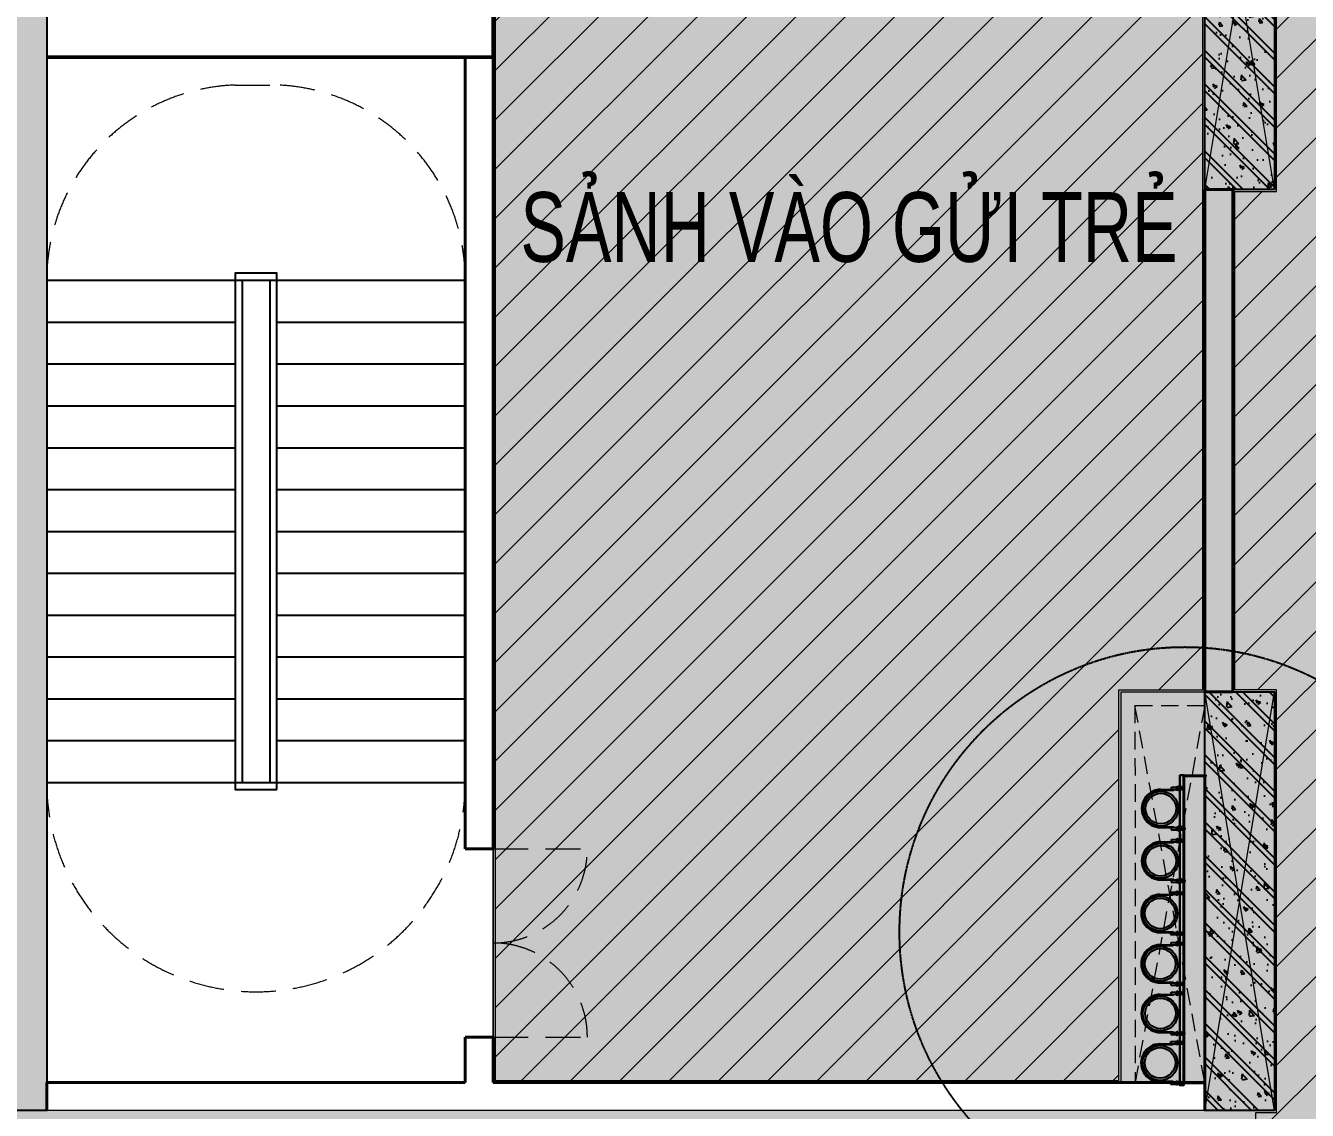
# Model space of a CAD drawing. Header units: millimetres. Extents: x -11451263 to 11578383104, y -507 to 1450429.
# Drawn here: x 11457832 to 11467018, y 1032759 to 1040534 of the extents above; entities that cross this region are included whole.
import ezdxf

# ---------------------------------------------------------------- set-up
doc = ezdxf.new("R2010")
doc.units = ezdxf.units.MM
doc.header["$MEASUREMENT"] = 0
for name, pattern in [('CENTER2', [1.125, 0.75, -0.125, 0.125, -0.125]), ('DASHED2', [0.375, 0.25, -0.125]), ('HIDDEN', [0.375, 0.25, -0.125])]:
    doc.linetypes.add(name, pattern=pattern)
doc.layers.get('0').update_dxf_attribs({"linetype": 'CONTINUOUS', "lineweight": 13})
doc.layers.get('Defpoints').update_dxf_attribs({"color": 5, "linetype": 'CONTINUOUS', "lineweight": 13})
for name, color, linetype in [('1-Chu thich', 8, 'CONTINUOUS'), ('KT-KT', 1, 'CONTINUOUS'), ('KT-Net cot vach', 6, 'CONTINUOUS'), ('NDT Cap nuoc', 4, 'CONTINUOUS'), ('NDT Thoat nuoc rua', 3, 'CENTER2'), ('xref.asix of  podium$0$xref.asix of  podium$0$AUDIT_I_220805193045-5', 6, 'CONTINUOUS'), ('xref.asix of  podium$0$xref.asix of  podium$0$KC2-DIM', 251, 'CONTINUOUS')]:
    doc.layers.add(name, color=color, linetype=linetype)
for name, color, linetype, lineweight in [('D-building block', 8, 'CONTINUOUS', 13), ('DO DIEN TICH THONG THUY', 141, 'CONTINUOUS', 13), ('KT-Chu viet', 255, 'CONTINUOUS', 20), ('KT-lomo nuoc', 3, 'HIDDEN', 5), ('KT-Net cat', 1, 'CONTINUOUS', 40), ('KT-Net cot', 2, 'CONTINUOUS', 50), ('KT-Net thay', 7, 'CONTINUOUS', 25), ('KT-Net to mau', 159, 'CONTINUOUS', 18), ('KT-Vat lieu', 250, 'CONTINUOUS', 9), ('NET-THAY', 7, 'CONTINUOUS', 30)]:
    doc.layers.add(name, color=color, linetype=linetype, lineweight=lineweight)
doc.styles.add('Xref_ST_MBDV Cot vach 30.7.2022$0$Arial', font='arial.ttf', dxfattribs={"width": 0.7})
pattern_1 = [(45, (0, 0), (-176.7766952966369, 176.7766952966369), [])]

# ---------------------------------------------------------------- blocks, each defined once
blk = doc.blocks.new('ong thoat xi')
at = {"layer": '1-Chu thich', "color": 30}
for p, q in [((-75.38012683280976, 61.71243314491585), (-75.38012683356645, 65.30088436778169)), ((-65.74530692066764, 60.15858772792853), (-73.82631818420485, 60.15858772746287)), ((-65.78777581622126, 66.90270846546628), (-73.82628140639281, 66.90270846383646)), ((-65.83680565783288, 67.38554804772139), (-65.83680565730901, 59.50194067240228)), ((-65.47424172598403, 68.65452180604916), (-61.84860241872957, 68.65452180698048)), ((-65.47424172679892, 66.11657429032493), (-61.90376675099832, 66.11657429125624)), ((-65.47424172534375, 60.77091442968231), (-61.90376675169683, 60.77091443061362)), ((-65.47424172563478, 58.23296691395808), (-61.84860241774003, 58.23296691500582)), ((-60.67026964394608, 70.09262039628811), (-61.48603848775383, 70.09262039628811)), ((-60.67026964394608, 70.09262039628811), (-61.48603848775383, 70.09262039628811)), ((-61.48603848775383, 70.09262039628811), (-61.48603848711354, 56.79486832523253)), ((-60.67026964260732, 56.79486832569818), (-61.48603848711354, 56.79486832523253)), ((-60.67026964394608, 70.09262039628811), (-60.67026964260732, 56.79486832569818)), ((-54.93791736802086, 70.09262039489111), (-54.12214852363104, 70.09262039407622)), ((-54.93791736802086, 70.09262039489111), (-54.93791736679849, 56.79486832371913)), ((-54.93791736802086, 70.09262039489111), (-54.12214852363104, 70.09262039407622)), ((-54.93791736679849, 56.79486832371913), (-54.12214852229226, 56.79486832313705)), ((-54.12214852363104, 70.09262039407622), (-54.12214852229226, 56.79486832313705)), ((-50.13394528458593, 68.65452180535067), (-53.75958459306275, 68.65452180523425)), ((-50.13394528423669, 58.232966913376), (-53.75958459178218, 58.23296691302676)), ((-50.13394528452773, 66.11657428939361), (-53.70442025974624, 66.11657428939361)), ((-50.13394528400386, 60.77091442898382), (-53.70442025887314, 60.77091442805249)), ((-49.77138135395943, 67.38554804725571), (-49.7713813536684, 59.50194067088886)), ((-32.65563905594172, 66.87869586132001), (-49.77138135436689, 66.87869586690795)), ((-29.11534677405143, 60.00879285379778), (-49.77138135419228, 60.00879285181873)), ((1.717475750250741, 60.0087928546127), (-41.21941808814881, 60.00879285309929)), ((-41.2194180888473, 57.94782194821164), (-41.21941808908014, 60.00879285333212)), ((-41.2194180888473, 57.94782194821164), (-41.21941808908014, 60.00879285333212)), ((-41.2194180888473, 57.94782194902655), (-41.21941808908014, 60.00879285333212)), ((1.717475749552249, 57.94782195100561), (-41.2194180888473, 57.94782194821164)), ((-32.65563905570889, 60.00879284727853), (-32.65563905594172, 66.87869586132001)), ((-75.38012683350826, -61.91815018712077), (-75.38012683286797, -65.50660140905529)), ((-65.74530691356631, -60.36430476850364), (-73.82631818496156, -60.36430476931854)), ((-65.78777580836322, -67.10842550569214), (-73.82628140581073, -67.10842550569214)), ((-65.8368056496256, -67.59126508864574), (-65.8368056496256, -59.70765771332662)), ((-65.47424171830062, -58.43868395511527), (-61.84860241104615, -58.43868395488243)), ((-65.47424171917375, -60.976631470141), (-61.90376674348954, -60.97663146990817)), ((-65.47424171771853, -66.32229133090004), (-61.90376674267463, -66.3222913305508)), ((-65.47424171795136, -68.86023884720636), (-61.84860241011484, -68.8602388468571)), ((-60.67026963614626, -57.00058536557481), (-61.4860384806525, -57.00058536487631)), ((-61.48603847948834, -70.29833743674679), (-61.4860384806525, -57.00058536487631)), ((-60.6702696349239, -70.29833743651398), (-61.48603847948834, -70.29833743674679)), ((-60.6702696349239, -70.29833743651398), (-61.48603847948834, -70.29833743674679)), ((-60.6702696349239, -70.29833743651398), (-60.67026963614626, -57.00058536557481)), ((-54.9379173591733, -70.29833743837662), (-54.93791736033746, -57.00058536720462)), ((-54.93791736033746, -57.00058536720462), (-54.12214851600584, -57.00058536685538)), ((-54.9379173591733, -70.29833743837662), (-54.12214851466706, -70.29833743802736)), ((-54.9379173591733, -70.29833743837662), (-54.12214851466706, -70.29833743802736)), ((-54.12214851466706, -70.29833743802736), (-54.12214851600584, -57.00058536685538)), ((-50.1339452767861, -58.43868395651225), (-53.75958458462264, -58.43868395674508)), ((-50.13394527568016, -68.86023884848692), (-53.7595845842734, -68.86023884871975)), ((-50.13394527626225, -60.97663147223648), (-53.70442025212105, -60.97663147223648)), ((-50.13394527632044, -66.32229133218061), (-53.70442025124794, -66.32229133334475)), ((-49.77138134575215, -67.59126509027557), (-49.77138134627604, -59.70765771460719)), ((-30.91456355975243, -60.21450989425648), (-49.77138134581037, -60.21450989565346)), ((-34.45485584205016, -67.08441291505005), (-49.77138134563574, -67.08441290992776)), ((1.717475756304338, -58.15353898785543), (-41.21941808151314, -58.15353899006732)), ((-41.21941808151314, -58.15353899006732), (-41.21941808069823, -60.2145098951878)), ((-41.21941808151314, -58.15353899088222), (-41.21941808069823, -60.2145098951878)), ((1.717475756944622, -60.21450989204459), (-41.21941808069823, -60.2145098951878)), ((-34.45485584222479, -60.21450990100857), (-34.45485584205016, -67.08441291505005))]:
    blk.add_line(p, q, dxfattribs=at)
for centre, major_axis, ratio, start_param, end_param in [((-73.7847118762438, 65.30782007810194), (1.128139395118837, 1.128139395118833), 0.999999999981247, 0.8114564950257566, 2.36054173982049), ((-73.82628141500754, 61.71243314514867), (1.098734631828849, 1.098734631828845), 0.9999999999706548, 2.356194490402434, 3.926990816608578), ((-63.43481961626094, 67.38554804818703), (1.698460618368481, -1.698460618368488), 0.9999999999880228, 3.370391498457508, 4.483590135757281), ((-55.80344074894674, 63.44374436128418), (7.094660364457459, -7.094660364457486), 0.9999999999999998, 3.657340742990352, 4.196640890984128), ((-63.43481961567886, 59.50194067310075), (1.698460618368481, -1.698460618368488), 0.9999999999880228, 3.370391498457508, 4.483590135757281), ((-63.88802452944218, 67.38554804772139), (1.698460618352194, -1.698460618352201), 0.9999999999880228, 0.2287988448677159, 1.341997482167488), ((-63.88802452938398, 67.38554804900195), (1.698460618368481, -1.698460618368488), 0.9999999999880228, 0.2287988448677159, 1.341997482167488), ((-71.51940339541761, 63.44374436023645), (7.094660364541318, -7.094660364541345), 0.9999999999939811, 0.5157480894039148, 1.055048237384961), ((-71.51940339541761, 63.44374436023645), (7.094660364541318, -7.094660364541345), 0.9999999999939811, 0.5157480894039148, 1.055048237384961), ((-63.88802452897654, 59.50194067275152), (1.698460618368481, -1.698460618368488), 0.9999999999880228, 0.2287988448677159, 1.341997482167488), ((-63.88802452897654, 59.50194067275152), (1.698460618368481, -1.698460618368488), 0.9999999999880228, 0.2287988448677159, 1.341997482167488), ((0, 0), (38.86204005918639, -38.86204005918654), 0.9999999999984992, 0.7853981633981985, 7.068583470577785), ((-51.72016248240834, 67.38554804679006), (1.698460618302127, 1.698460618302121), 0.9999999999834358, 1.799595171691055, 2.912793808962478), ((-51.72016248182626, 67.38554804748854), (1.698460618368481, -1.698460618368488), 0.9999999999880228, 3.370391498457508, 4.483590135757281), ((-44.08878361462848, 63.4437443598872), (7.094660364416927, 7.094660364416901), 0.9999999999939808, 2.08654441620483, 2.625844564185877), ((-44.08878361462848, 63.4437443598872), (7.094660364416927, 7.094660364416901), 0.9999999999939808, 2.08654441620483, 2.625844564185877), ((-51.72016248124418, 59.50194067077246), (1.698460618302127, 1.698460618302121), 0.9999999999834358, 1.799595171691055, 2.912793808962478), ((-51.72016248124418, 59.50194067077246), (1.698460618302127, 1.698460618302121), 0.9999999999834358, 1.799595171691055, 2.912793808962478), ((-52.17336739588063, 67.38554804620799), (1.698460618368481, -1.698460618368488), 0.9999999999880228, 0.2287988448677159, 1.341997482167488), ((-59.80474626185605, 63.44374435942154), (7.094660364541345, 7.094660364541318), 0.9999999999939808, -1.055048237384963, -0.5157480894039148), ((-52.17336739529855, 59.50194067123812), (1.698460618317141, 1.698460618317135), 0.9999999999834357, -1.341997481892333, -0.2287988446337132), ((-6.984919e-10, -0.1028585183667019), (34.07629290540685, -34.07629290540699), 0.9999999999996163, 0.7853981633976402, 7.068583470577226), ((0.3434951510280371, -0.1028585180174559), (42.50535631470555, -42.50535631470572), 0.9999999999987998, 5.497787143388879, 8.639379796978673), ((0.3434951510280371, -0.1028585180174559), (41.04802981248233, -41.0480298124825), 0.9999999999998442, 5.497787143388998, 8.639379796978794), ((-73.78471187618561, -65.51353711914271), (1.128139395128906, 1.1281393951289), 0.9999999999608769, 2.351847240170423, 3.900932485497246), ((-73.82628141593888, -61.91815018700434), (1.09873463182571, 1.098734631825706), 0.9999999999763682, 0.7853981630159299, 2.35619449040529), ((-63.43481960770441, -59.70765771297738), (1.698460618352194, -1.698460618352201), 0.9999999999880228, 3.370391498457508, 4.483590135757281), ((-55.80344074190361, -63.64946139999665), (7.094660364401588, 7.094660364401562), 0.9999999999939808, 2.086544416204056, 2.625844564186651), ((-63.43481960805366, -67.59126508876216), (1.698460618302127, 1.698460618302121), 0.9999999999834358, 1.799595171691055, 2.912793808962478), ((-63.88802452175879, -59.70765771332662), (1.698460618352193, -1.698460618352199), 0.9999999999880232, 0.2287988448677158, 1.341997482167488), ((-63.88802452175879, -59.70765771332662), (1.698460618352193, -1.698460618352199), 0.9999999999880232, 0.2287988448677158, 1.341997482167488), ((-71.51940338715212, -63.64946140092798), (7.094660364401557, -7.094660364401586), 0.9999999999939808, 0.5157480894031421, 1.055048237385733), ((-71.51940338715212, -63.64946140092798), (7.094660364401557, -7.094660364401586), 0.9999999999939808, 0.5157480894031421, 1.055048237385733), ((-63.8880245211767, -67.59126508911139), (1.698460618368481, -1.698460618368488), 0.9999999999880228, 0.2287988448677159, 1.341997482167488), ((-63.8880245211767, -67.59126508911139), (1.698460618368481, -1.698460618368488), 0.9999999999880228, 0.2287988448677159, 1.341997482167488), ((-51.72016247350256, -59.70765771460719), (1.698460618368481, -1.698460618368488), 0.9999999999880228, 3.370391498457508, 4.483590135757281), ((-51.72016247350256, -59.70765771460719), (1.698460618368481, -1.698460618368488), 0.9999999999880228, 3.370391498457508, 4.483590135757281), ((-44.08878360758536, -63.64946140220854), (7.094660364416927, 7.094660364416901), 0.9999999999939808, 2.08654441620483, 2.625844564185877), ((-44.08878360758536, -63.64946140220854), (7.094660364416927, 7.094660364416901), 0.9999999999939808, 2.08654441620483, 2.625844564185877), ((-51.72016247297871, -67.59126509097405), (1.698460618333429, 1.698460618333422), 0.9999999999834358, 1.799595171697458, 2.912793808956078), ((-51.72016247297871, -67.59126509097405), (1.698460618333429, 1.698460618333422), 0.9999999999834358, 1.799595171697458, 2.912793808956078), ((-52.17336738767335, -59.70765771437436), (1.698460618352194, -1.698460618352201), 0.9999999999880228, 0.2287988448677159, 1.341997482167488), ((-59.80474625423084, -63.64946140313986), (7.094660364597215, -7.094660364597241), 1, 0.5157480894013327, 1.055048237393564), ((-52.17336738767335, -67.59126509027557), (1.69846061833718, -1.698460618337187), 0.9999999999880228, 0.2287988448613146, 1.341997482173889)]:
    blk.add_ellipse(centre, major_axis=major_axis, ratio=ratio, start_param=start_param, end_param=end_param, dxfattribs=at)
blk = doc.blocks.new('N2200X500')
at = {"layer": 'KT-Net cat', "color": 3}
blk.add_lwpolyline([(9586871.5, 1032959.335227519), (9586871.5, 1035159.335227519), (9587021.499694273, 1035159.335227519), (9587021.499694273, 1032959.335227519)], close=True, dxfattribs=at)
at = {"layer": 'NET-THAY', "linetype": 'ByBlock', "ltscale": 7}
blk.add_lwpolyline([(9586841.474958517, 1035163.869130961), (9586841.072561804, 1032942.174097655), (9586871.059841482, 1032943.047698274), (9586871.46224221, 1035164.742731695)], close=True, dxfattribs=at)
at = {"layer": 'NDT Cap nuoc', "xscale": 2.272727272727275, "yscale": 2.272727272727275, "zscale": 2.272727272727275, "rotation": 180.279270571122}
for p in [(9586705.80786443, 1034924.678842542), (9586705.775494955, 1034549.770154101), (9586701.226086717, 1034172.873590728), (9586701.406192794, 1033811.583758456), (9586702.856872853, 1033455.924546725), (9586700.681481306, 1033101.614134748)]:
    blk.add_blockref('ong thoat xi', p, dxfattribs=at)
blk = doc.blocks.new('CNTPO')
at = {"layer": 'KT-KT'}
blk.add_blockref('N2200X500', (1879261.602900099, 0.0007880034390836954), dxfattribs=at)
blk = doc.blocks.new('*U135')
h = blk.add_hatch()
h.set_pattern_fill('VATLIEU04', color=250, scale=40, style=0, pattern_type=2)
h.set_pattern_definition([(49.99999999999999, (-449.9999999999709, 3049.999999999995), (286.9040730403014, -25.10085399303804), [30, -330]), (355, (-449.9999999999709, 3049.999999999995), (-55.50053344520001, 300.8768534800047), [24, -264]), (100.4514, (-426.0913279999709, 3047.908263999995), (231.4037526856086, 275.7758168243814), [25.496076, -280.4568448]), (46.18420000000001, (-449.9999999999709, 3129.999999999995), (426.8964194502578, -66.20760573160723), [45, -495]), (96.6356, (-414.4253019999708, 3124.482677199995), (373.8650822194813, 389.6471483601767), [38.2441152, -420.6852]), (351.1842, (-449.9999999999709, 3129.999999999995), (373.8647780534509, 389.6474403701299), [36, -396]), (21, (-409.9999999999709, 3109.999999999995), (238.7628208473847, -161.0475562661355), [30, -330]), (326.0000000000001, (-409.9999999999709, 3109.999999999995), (97.32613276863269, 290.0600180187412), [24, -264]), (71.4514, (-390.1031067999709, 3096.579357599995), (336.089051432596, 129.012198683981), [25.496076, -280.4568448]), (37.50000000000001, (-449.9999999999709, 3049.999999999995), (4.863942126916267, 133.1575415325246), [0, -260.8, 0, -268, 0, -265]), (7.499999999999999, (-449.9999999999709, 3049.999999999995), (105.2278149768594, 157.7646847529441), [0, -152.8, 0, -254.8, 0, -101]), (327.5, (-539.1999999999709, 3049.999999999995), (213.5289744689636, -9.021948693751902), [0, -100, 0, -312, 0, -414]), (317.5, (-579.1999999999709, 3049.999999999995), (233.2744677369545, 40.04199293292709), [0, -130, 0, -207.2, 0, -294]), (45, (-449.9999999999709, 3049.999999999995), (-120.2081528017131, 120.2081528017131), []), (45, (-449.9999999999709, 3098.999999999995), (-120.2081528017131, 120.2081528017131), [])])
h.paths.add_polyline_path([(-475, -474.9999999999998), (25, -475.0000000000047), (25.0000000000291, 2524.999999999995), (-474.9999999999709, 2525)])
at = {"color": 6, "ltscale": 0.25}
blk.add_lwpolyline([(-475, -474.9999999999998), (25, -475.0000000000047), (25.0000000000291, 2524.999999999995), (-474.9999999999709, 2525)], close=True, dxfattribs=at)
at = {"layer": 'Defpoints', "linetype": 'ByBlock', "ltscale": 30}
for p, q in [((25, -475.0000000000047), (-474.9999999999709, 2525)), ((-475, -474.9999999999998), (25.0000000000291, 2524.999999999995))]:
    blk.add_line(p, q, dxfattribs=at)
blk = doc.blocks.new('xref.asix of  podium$0$xref.asix of  podium$0$MBCot-PN-flat-22')
at = {"layer": 'xref.asix of  podium$0$xref.asix of  podium$0$AUDIT_I_220805193045-5', "linetype": 'ByBlock', "xscale": -1, "rotation": 359.9999999999985}
for p in [(81111.80464432202, -17601.61661195522), (81111.80464432202, -24201.61661195522)]:
    blk.add_blockref('*U135', p, dxfattribs=at)
blk = doc.blocks.new('NHÀ TRE T1-flat-1')
at = {"layer": 'D-building block', "linetype": 'DASHED2', "ltscale": 1000}
blk.add_line((1349.999997770414, 7349.106857883045), (1650, 7349.106857962906), dxfattribs=at)
for points in [[(3199.999999998137, 1875.000000001397), (3874.999999998137, 1875.00000000326)], [(3200.000000001863, 525.000000001397), (3875.000000001863, 525.0000000032596)]]:
    blk.add_lwpolyline(points, dxfattribs=at)
for centre, radius, start, end in [((1400.000000001863, 5949.999999999534), 1400, 92.04671318917906, 179.9999503677367), ((1600.000000001863, 5949.999999999534), 1400, 4.963226329497283e-05, 87.95328691747456), ((1500.000000001863, 2349.999999999534), 1500, 180, 0), ((3199.999999998137, 1875.000000001397), 675, 270, 0), ((3200.000000001863, 525.000000001397), 675, 0, 90)]:
    blk.add_arc(centre, radius, start, end, dxfattribs=at)
at = {"layer": 'KT-Net cat'}
for p, q in [((3199.999999998137, 1875.000000001397), (2999.999999998137, 1875.000000001397)), ((3200.000000001863, 525.000000001397), (3000.000000001863, 525.000000001397)), ((3000, 525.000000001397), (3000, 200)), ((3200, 200.0000004786998), (3200, 525.000000001397)), ((3000, 200), (0, 200)), ((0, 200), (0, 0)), ((8299.999989718199, 200.0000004786998), (3200, 200.0000004786998)), ((8299.999989718199, 4.78699803352356e-07), (8299.999989718199, 200.0000004786998))]:
    blk.add_line(p, q, dxfattribs=at)
blk.add_lwpolyline([(3000, 1875.000000001397), (3000.000000001863, 7549.999999999534), (3200.000000001863, 7549.999999999534), (3200, 1875.000000001397)], dxfattribs=at)
blk.add_lwpolyline([(8299.999989718199, 6600.0000004787), (8299.999989718199, 3000.0000004787), (8499.999989718199, 3000.0000004787), (8499.999989718199, 6600.0000004787)], close=True, dxfattribs=at)
at = {"layer": 'KT-Net cot'}
blk.add_lwpolyline([(1.862645149230957e-09, 7549.999999999534), (3200.000000001863, 7549.999999999302), (3200.000000001863, 10299.9999999993)], dxfattribs=at)
at = {"layer": 'KT-Net thay'}
blk.add_lwpolyline([(1650.000000001863, 2299.999999999534), (1650.000000001863, 5999.999999999534), (1350.000000001863, 5999.999999999534), (1350.000000001863, 2299.999999999534)], close=True, dxfattribs=at)
for points in [[(1.862645149230957e-09, 5949.999999999534), (3000.000000001863, 5949.999999999534)], [(1400.000000001863, 5949.999999999534), (1400.000000001863, 2349.999999999534)], [(1600.000000001863, 5949.999999999534), (1600.000000001863, 2349.999999999534)], [(1.862645149230957e-09, 5649.999999999534), (1350.000000001863, 5649.999999999534)], [(1650.000000001863, 5649.999999999534), (3000.000000001863, 5649.999999999534)], [(1.862645149230957e-09, 5349.999999999534), (1350.000000001863, 5349.999999999534)], [(1650.000000001863, 5349.999999999534), (3000.000000001863, 5349.999999999534)], [(1.862645149230957e-09, 5049.999999999534), (1350.000000001863, 5049.999999999534)], [(1650.000000001863, 5049.999999999534), (3000.000000001863, 5049.999999999534)], [(1.862645149230957e-09, 4749.999999999534), (1350.000000001863, 4749.999999999534)], [(1650.000000001863, 4749.999999999534), (3000.000000001863, 4749.999999999534)], [(1.862645149230957e-09, 4449.999999999534), (1350.000000001863, 4449.999999999534)], [(1650.000000001863, 4449.999999999534), (3000.000000001863, 4449.999999999534)], [(1.862645149230957e-09, 4149.999999999534), (1350.000000001863, 4149.999999999534)], [(1650.000000001863, 4149.999999999534), (3000.000000001863, 4149.999999999534)], [(1.862645149230957e-09, 3849.999999999534), (1350.000000001863, 3849.999999999534)], [(1650.000000001863, 3849.999999999534), (3000.000000001863, 3849.999999999534)], [(1.862645149230957e-09, 3549.999999999534), (1350.000000001863, 3549.999999999534)], [(1650.000000001863, 3549.999999999534), (3000.000000001863, 3549.999999999534)], [(1.862645149230957e-09, 3249.999999999534), (1350.000000001863, 3249.999999999534)], [(1650.000000001863, 3249.999999999534), (3000.000000001863, 3249.999999999534)], [(1.862645149230957e-09, 2949.999999999534), (1350.000000001863, 2949.999999999534)], [(1650.000000001863, 2949.999999999534), (3000.000000001863, 2949.999999999534)], [(1.862645149230957e-09, 2649.999999999534), (1350.000000001863, 2649.999999999534)], [(1650.000000001863, 2649.999999999534), (3000.000000001863, 2649.999999999534)], [(1.862645149230957e-09, 2349.999999999534), (3000.000000001863, 2349.999999999534)]]:
    blk.add_lwpolyline(points, dxfattribs=at)
blk = doc.blocks.new('jghhjkghjkgj')
at = {"true_color": 0xf28888}
h = blk.add_hatch(color=11, dxfattribs=at)
h.dxf.hatch_style = 1
edge = h.paths.add_edge_path()
edge.add_line((11466283.08677676, 1045159.335215801), (11466283.08677676, 1032759.335220281))
edge.add_line((11466283.08677676, 1032759.335220281), (11454833.10188411, 1032759.335211071))
edge.add_line((11454833.10188411, 1032759.335211071), (11454833.10188672, 1032759.335226902))
edge.add_line((11454833.10188672, 1032759.335226902), (11446133.10186902, 1032759.3352269))
edge.add_line((11446133.10186902, 1032759.3352269), (11446133.10186902, 1033609.887757531))
edge.add_line((11446133.10186902, 1033609.887757531), (11445918.34170108, 1034231.933613925))
edge.add_line((11445918.34170108, 1034231.933613925), (11441901.02721401, 1032844.963307458))
edge.add_line((11441901.02721401, 1032844.963307458), (11442357.91166952, 1031521.612310319))
edge.add_line((11442357.91166952, 1031521.612310319), (11437915.23475826, 1029987.786419866))
edge.add_line((11437915.23475826, 1029987.786419866), (11437458.35030321, 1031311.137415706))
edge.add_line((11437458.35030321, 1031311.137415706), (11434312.39998763, 1030200.561528921))
edge.add_line((11434312.39998763, 1030200.561528921), (11435976.77098569, 1025390.916321477))
edge.add_arc((11440657.9651616, 1026868.049281125), 4908.716807176173, 197.5128920587287, 269.9282477989292)
edge.add_line((11440651.81791748, 1021959.336323082), (11485787.3255549, 1021959.335528439))
edge.add_arc((11485787.3255549, 1026814.91715749), 4855.581629050896, 270, 361.0120359737786)
edge.add_arc((11484052.80172972, 1026784.276452285), 6590.376070164582, 1.012035973778448, 7.072161650935872)
edge.add_line((11490593.03739566, 1027595.679052872), (11489889.44111853, 1030859.31749462))
edge.add_line((11489889.44111853, 1030859.31749462), (11485433.10186893, 1030859.31749462))
edge.add_line((11485433.10186893, 1030859.31749462), (11482533.20086868, 1030859.324810097))
edge.add_line((11482533.20086868, 1030859.324810097), (11475333.10290397, 1030859.310179142))
edge.add_line((11475333.10290397, 1030859.310179142), (11475333.10290397, 1032759.16139457))
edge.add_line((11475333.10290397, 1032759.16139457), (11475083.10187549, 1032759.335220757))
edge.add_line((11475083.10187549, 1032759.335220757), (11475083.10187549, 1043199.335220757))
edge.add_line((11475083.10187549, 1043199.335220757), (11475083.08677676, 1044046.175538429))
edge.add_line((11475083.08677676, 1044046.175538429), (11475083.08677676, 1045159.336010444))
edge.add_line((11475083.08677676, 1045159.336010444), (11466283.08677676, 1045159.335215801))
at = {"true_color": 0x40c9a2}
h = blk.add_hatch(color=113, dxfattribs=at)
h.dxf.hatch_style = 1
h.paths.add_polyline_path([(11461183.08678704, 1045159.336010444), (11466284.30328021, 1045159.336010444), (11466284.30328021, 1032958.117569539), (11461183.08678704, 1032958.117569539), (11461183.08678705, 1043059.320595948), (11457983.10186881, 1043059.320595948), (11457983.08678163, 1045159.320591468)])
at = {"elevation": -7.59479239525951e-05}
blk.add_lwpolyline([(11482533.20086868, 1030859.324810097), (11475333.10290397, 1030859.310179142), (11475333.10290397, 1032759.16139457), (11475083.10187549, 1032759.335220757), (11475083.10187549, 1043199.335220757), (11475083.08677676, 1044046.175538429), (11475083.08677676, 1045159.336010444), (11466283.08677676, 1045159.335215801), (11466283.08677676, 1032759.335220281), (11454833.10188411, 1032759.335211071), (11454833.10188672, 1032759.335226902), (11446133.10186902, 1032759.3352269), (11446133.10186902, 1033609.887757531), (11445918.34170108, 1034231.933613925), (11441901.02721401, 1032844.963307458), (11442357.91166952, 1031521.612310319), (11437915.23475826, 1029987.786419866), (11437458.35030321, 1031311.137415706), (11434312.39998763, 1030200.561528921), (11435976.77098569, 1025390.916321477, 0.3269245432217827), (11440651.81791748, 1021959.336323082), (11485787.3255549, 1021959.335528439, 0.4193965546108029)], format="xyb", dxfattribs=at)
at = {"elevation": -0.0003900927901394197}
blk.add_lwpolyline([(11461183.08678704, 1045159.336010444), (11466284.30328021, 1045159.336010444), (11466284.30328021, 1032958.117569539), (11461183.08678704, 1032958.117569539), (11461183.08678705, 1043059.320595948), (11457983.10186881, 1043059.320595948), (11457983.08678163, 1045159.320591468)], close=True, dxfattribs=at)
blk = doc.blocks.new('A$C59794006')
at = {"layer": 'NDT Thoat nuoc rua'}
blk.add_circle((-20693.88894944079, 8727.725813245634, -0.8695719763752732), 2043.530517833414, dxfattribs=at)
blk = doc.blocks.new('*U495')
at = {"layer": 'KT-lomo nuoc', "ltscale": 500}
for p, q in [((-490.9838457655424, -94.53370235212435), (-510.4317886188351, 2651.303470081591)), ((-1001.415634384377, 2556.779064781806), (0, -0.009297052340116352))]:
    blk.add_line(p, q, dxfattribs=at)
blk.add_lwpolyline([(-490.9838457655424, -94.53370235212435), (-1001.415634384377, 2556.779064781806), (-510.4317886188351, 2651.303470081591), (0, -0.009297052340116352)], close=True, dxfattribs=at)

msp = doc.modelspace()

# ---------------------------------------------------------------- hatches: boundary and pattern name
at = {"layer": 'DO DIEN TICH THONG THUY'}
h = msp.add_hatch(dxfattribs=at)
h.set_pattern_fill('ANSI31', color=256, scale=2000)
h.set_pattern_definition(pattern_1)
h.paths.add_polyline_path([(11461198.08678704, 1045144.320636811), (11461198.08678704, 1032974.320596427), (11465668.10382753, 1032974.320596427), (11465668.08618472, 1035774.326098273), (11466268.10185854, 1035774.326098273), (11466268.10185854, 1045144.335965094)])
h = msp.add_hatch(dxfattribs=at)
h.set_pattern_fill('ANSI31', color=256, scale=2000)
h.set_pattern_definition(pattern_1)
h.paths.add_polyline_path([(11466498.08677676, 1045159.336010444), (11475068.08677676, 1045159.336010444), (11475068.08677676, 1032744.368280936), (11475118.08678724, 1032744.209079081), (11475118.08678724, 1024974.335012296), (11474468.10261971, 1024974.335012296), (11474468.10261971, 1023444.335012296), (11475118.10186902, 1023444.335012296), (11475118.10186902, 1021959.336323082), (11466648.08677676, 1021959.336323082), (11466648.08677676, 1023444.335012296), (11467298.10261971, 1023444.335012296), (11467298.10261971, 1024974.335012296), (11466648.08677676, 1024974.335012296), (11466648.08677676, 1032744.320596427), (11466798.08677676, 1032744.320596427), (11466798.08677676, 1035774.240212874), (11466498.08677676, 1035774.330703531), (11466498.08677676, 1039344.320596427), (11466798.10438463, 1039344.320596427), (11466798.08668916, 1042374.244736724), (11466498.08677676, 1042374.244736724)])
at = {"layer": 'KT-Vat lieu'}
h = msp.add_hatch(dxfattribs=at)
h.set_pattern_fill('BTCT', color=256, scale=30)
h.set_pattern_definition([(49.99999999999999, (11491756.15174879, 1015288.920648109), (215.178054780226, -18.82564049477853), [22.5, -247.5]), (355, (11491756.15174879, 1015288.920648109), (-41.6254000839, 225.6576401100035), [18, -198]), (100.4514, (11491774.08325279, 1015287.351846109), (173.5528145142065, 206.8318626182861), [19.122057, -210.3426336]), (46.18420000000001, (11491756.15174879, 1015348.920648109), (320.1723145876933, -49.65570429870542), [33.75, -371.25]), (96.6356, (11491782.83277229, 1015344.782656009), (280.398811664611, 292.2353612701325), [28.6830864, -315.5139]), (351.1842, (11491756.15174879, 1015348.920648109), (280.3985835400882, 292.2355802775974), [27, -297]), (21, (11491786.15174879, 1015333.920648109), (179.0721156355385, -120.7856671996016), [22.5, -247.5]), (326.0000000000001, (11491786.15174879, 1015333.920648109), (72.99459957647451, 217.5450135140559), [18, -198]), (71.4514, (11491801.07441869, 1015323.855166309), (252.066788574447, 96.75914901298572), [19.122057, -210.3426336]), (37.50000000000001, (11491756.15174879, 1015288.920648109), (3.647956595187201, 99.86815614939344), [0, -195.6, 0, -201, 0, -198.75]), (7.499999999999999, (11491756.15174879, 1015288.920648109), (78.92086123264458, 118.3235135647081), [0, -114.6, 0, -191.1, 0, -75.75]), (327.5, (11491689.25174879, 1015288.920648109), (160.1467308517227, -6.766461520313927), [0, -75, 0, -234, 0, -310.5]), (317.5, (11491659.25174879, 1015288.920648109), (174.9558508027159, 30.03149469969532), [0, -97.5, 0, -155.4, 0, -220.5]), (45, (11491756.15174879, 1015288.920648109), (-79.5495128834866, 79.5495128834866), []), (45, (11491809.18475729, 1015288.920648109), (-79.5495128834866, 79.5495128834866), [])])
h.paths.add_polyline_path([(11454833.10186881, 1034909.335226902), (11455133.10186881, 1034909.335226902), (11455133.10186881, 1036059.335226902), (11454833.10186881, 1036059.335226902)], flags=17)
h.paths.add_polyline_path([(11455133.10186881, 1038509.335226902), (11454833.10186881, 1038509.335226902), (11454833.10186881, 1037359.335226902), (11455133.10186881, 1037359.335226902)], flags=17)
h.paths.add_polyline_path([(11454833.10186881, 1039809.335226902), (11455133.10186881, 1039809.335226902), (11455133.10186881, 1040309.335226902), (11457633.10186882, 1040309.335226903), (11457633.10186882, 1033109.335226903), (11455133.10186881, 1033109.335226902), (11455133.10186881, 1033609.335226902), (11454833.10186881, 1033609.335226902), (11454833.10186881, 1032759.335226902), (11457983.10186882, 1032759.335226903), (11457983.10186881, 1043459.335226903), (11454833.10186881, 1043459.335226902), (11454833.10186881, 1042534.335226903), (11455133.10186881, 1042534.335226903), (11455133.10186881, 1043109.335226902), (11457633.10186881, 1043109.335226903), (11457633.10186881, 1040659.335226903), (11455133.10186881, 1040659.335226902), (11455133.10186881, 1041234.335226903), (11454833.10186881, 1041234.335226903)])
h.paths.add_polyline_path([(11451533.10186881, 1033109.335226901), (11449033.10186881, 1033109.3352269), (11449033.10186881, 1040309.3352269), (11451533.10186881, 1040309.335226901), (11451533.10186881, 1039809.335226902), (11451833.10186881, 1039809.335226902), (11451833.10186881, 1040659.335226901), (11448683.10186881, 1040659.3352269), (11448683.10186881, 1032759.3352269), (11451833.10186881, 1032759.335226901), (11451833.10186881, 1033609.335226902), (11451533.10186881, 1033609.335226902)])
h.paths.add_polyline_path([(11451533.10186881, 1034909.335226902), (11451833.10186881, 1034909.335226902), (11451833.10186881, 1036059.335226902), (11451533.10186881, 1036059.335226902)], flags=17)
h.paths.add_polyline_path([(11451533.10186881, 1037359.335226902), (11451833.10186881, 1037359.335226902), (11451833.10186881, 1038509.335226902), (11451533.10186881, 1038509.335226902)], flags=17)

# ---------------------------------------------------------------- linework, layer by layer
at = {"layer": 'DO DIEN TICH THONG THUY'}
msp.add_lwpolyline([(11461183.08678704, 1045159.320591461), (11461183.08678704, 1032959.320596427), (11465683.10392205, 1032959.320596427), (11465683.08627924, 1035759.326098273), (11466283.10185854, 1035759.326098273), (11466283.10185854, 1045159.336010444), (11461183.08678704, 1045159.320591461)], dxfattribs=at)
for points in [[(11461198.08678704, 1045144.320636811), (11461198.08678704, 1032974.320596427), (11465668.10382753, 1032974.320596427), (11465668.08618472, 1035774.326098273), (11466268.10185854, 1035774.326098273), (11466268.10185854, 1045144.335965094)], [(11466498.08677676, 1045159.336010444), (11475068.08677676, 1045159.336010444), (11475068.08677676, 1032744.368280936), (11475118.08678724, 1032744.209079081), (11475118.08678724, 1024974.335012296), (11474468.10261971, 1024974.335012296), (11474468.10261971, 1023444.335012296), (11475118.10186902, 1023444.335012296), (11475118.10186902, 1021959.336323082), (11466648.08677676, 1021959.336323082), (11466648.08677676, 1023444.335012296), (11467298.10261971, 1023444.335012296), (11467298.10261971, 1024974.335012296), (11466648.08677676, 1024974.335012296), (11466648.08677676, 1032744.320596427), (11466798.08677676, 1032744.320596427), (11466798.08677676, 1035774.240212874), (11466498.08677676, 1035774.330703531), (11466498.08677676, 1039344.320596427), (11466798.10438463, 1039344.320596427), (11466798.08668916, 1042374.244736724), (11466498.08677676, 1042374.244736724)]]:
    msp.add_lwpolyline(points, close=True, dxfattribs=at)
at = {"layer": 'KT-Net cot vach'}
msp.add_lwpolyline([(11454833.10186881, 1042534.335226903), (11454833.10186881, 1043459.335226902), (11457983.10186881, 1043459.335226903), (11457983.10186882, 1032759.335226903), (11454833.10186881, 1032759.335226902), (11454833.10186881, 1033609.335226902), (11455133.10186881, 1033609.335226902), (11455133.10186881, 1033109.335226902), (11457633.10186882, 1033109.335226903), (11457633.10186882, 1040309.335226903), (11455133.10186881, 1040309.335226902), (11455133.10186881, 1039809.335226902), (11454833.10186881, 1039809.335226902), (11454833.10186881, 1041234.335226903), (11455133.10186881, 1041234.335226903), (11455133.10186881, 1040659.335226902), (11457633.10186881, 1040659.335226903), (11457633.10186881, 1043109.335226903), (11455133.10186881, 1043109.335226902), (11455133.10186881, 1042534.335226903)], close=True, dxfattribs=at)

# ---------------------------------------------------------------- block references
at = {"layer": 'KT-KT'}
msp.add_blockref('CNTPO', (0.7694296836853027, -2.232432965771295, 3.887836576446502e-05), dxfattribs=at)
at = {"layer": 'KT-lomo nuoc', "linetype": 'HIDDEN', "xscale": -1, "rotation": 10.89765347559021}
msp.add_blockref('*U495', (11465783.10216435, 1032959.335227725, -2.677401980677452e-08), dxfattribs=at)
at = {"layer": 'KT-Net cat'}
msp.add_blockref('NHÀ TRE T1-flat-1', (11457983.08678704, 1032759.320595948), dxfattribs=at)
at = {"layer": 'KT-Net to mau'}
msp.add_blockref('jghhjkghjkgj', (-0.0001486800611019135, 0.003101942013017833, 4.458499265995849e-05), dxfattribs=at)
at = {"layer": 'NDT Thoat nuoc rua'}
msp.add_blockref('A$C59794006', (11486833.10186311, 1025309.335231976, 2.677401980677452e-08), dxfattribs=at)
at = {"layer": 'xref.asix of  podium$0$xref.asix of  podium$0$KC2-DIM'}
msp.add_blockref('xref.asix of  podium$0$xref.asix of  podium$0$MBCot-PN-flat-22', (11385196.29721421, 1057435.951839337), dxfattribs=at)

# ---------------------------------------------------------------- texts
at = {"layer": 'KT-Chu viet', "insert": (11461378.5069679, 1039341.010649445), "char_height": 500, "width": 5470.476571796601, "attachment_point": 1, "style": 'Xref_ST_MBDV Cot vach 30.7.2022$0$Arial'}
msp.add_mtext('\\W0.7000;SẢNH VÀO GỬI TRẺ', dxfattribs=at)

doc.saveas('drawing.dxf')
